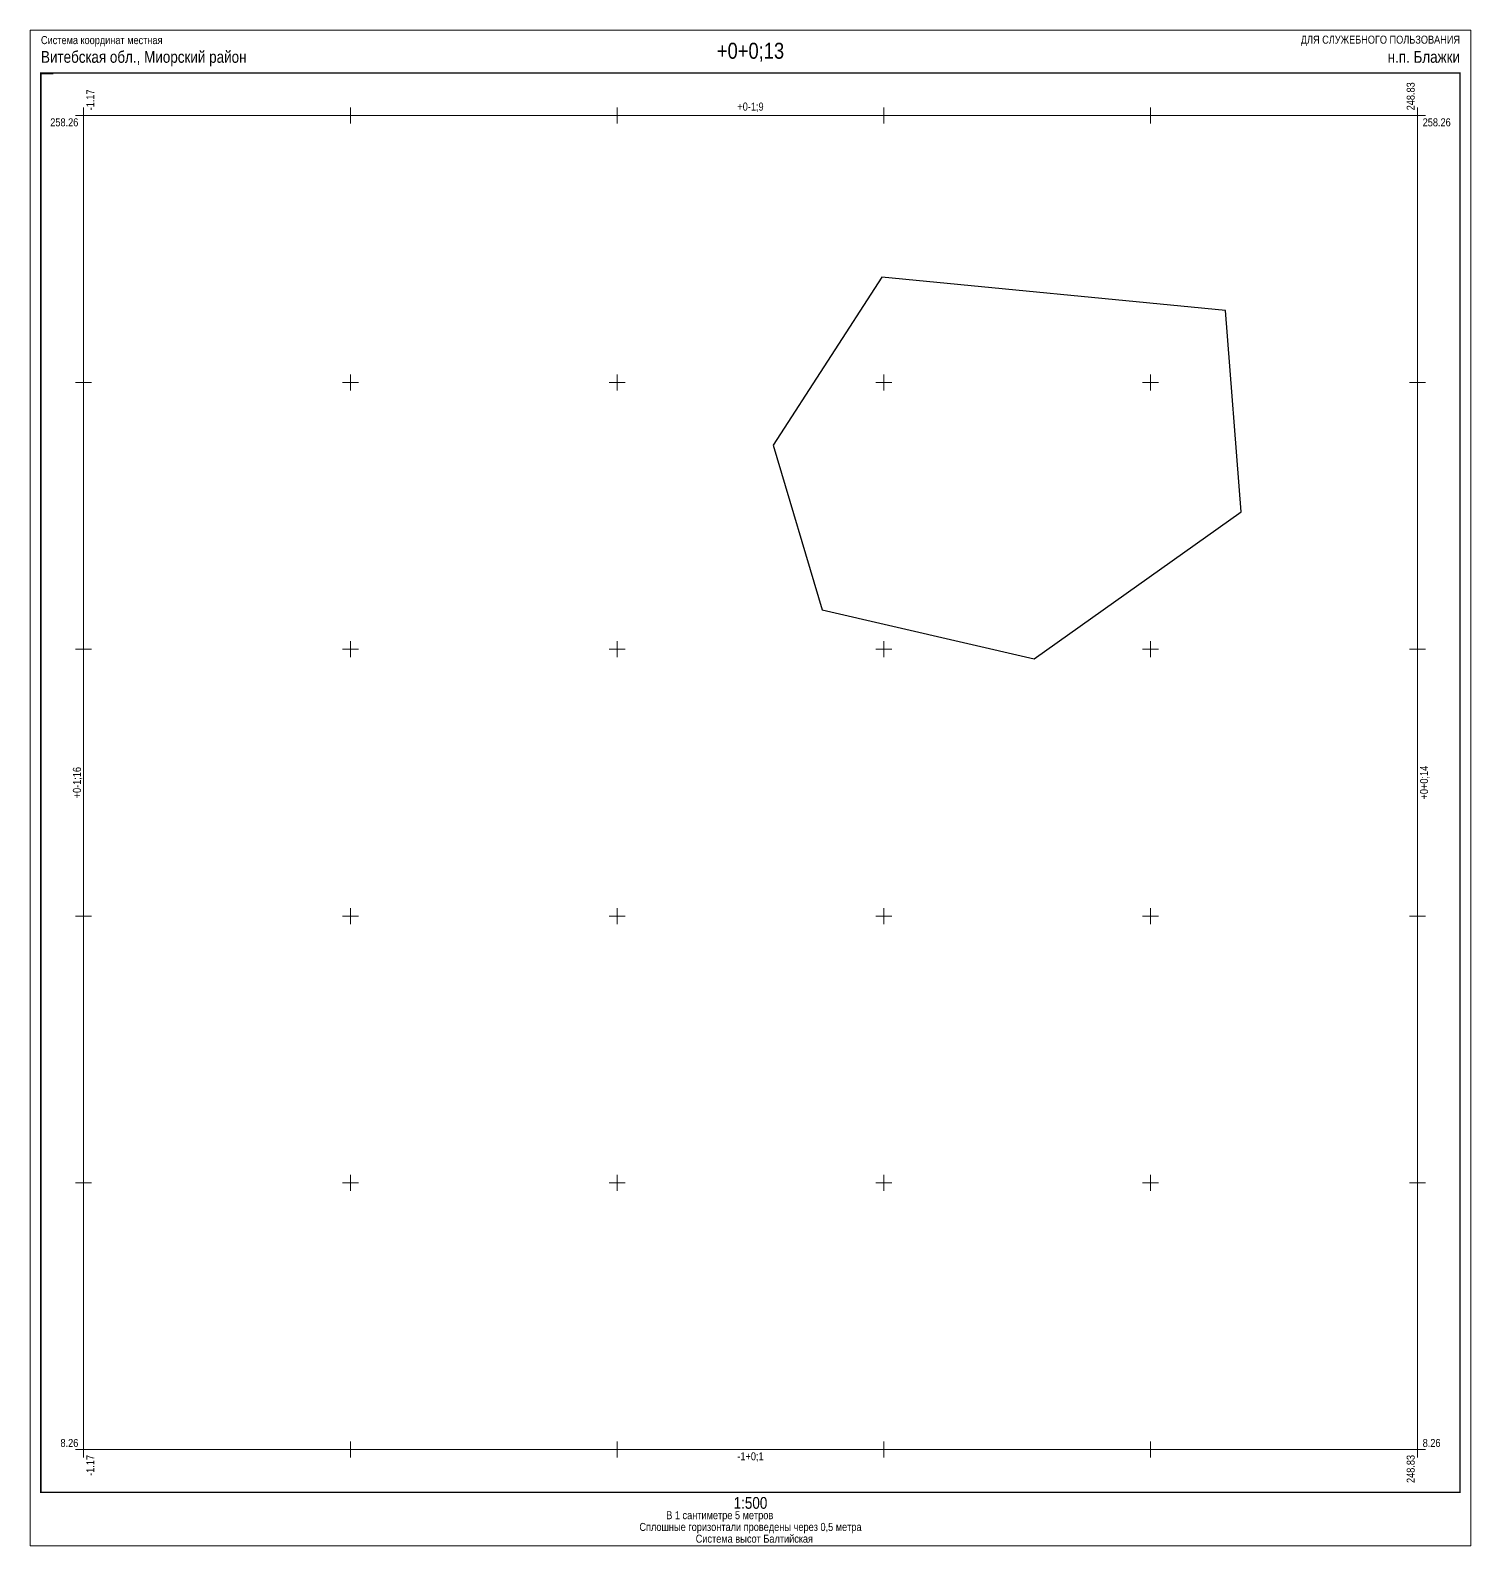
# Model space of a CAD drawing. Header units: metres. Extents: x -393 to 694, y -10 to 691.
# Drawn here: x -11.2 to 258.8, y -9.7 to 274.3 of the extents above; entities that cross this region are included whole.
import ezdxf
from ezdxf.enums import TextEntityAlignment as Align

# ---------------------------------------------------------------- set-up
doc = ezdxf.new("R2010")
doc.units = ezdxf.units.M
for name, color, linetype in [('01 Геодезические пункты', 7, 'Continuous'), ('20 Растр', 7, 'Continuous'), ('21 Формуляр', 7, 'Continuous')]:
    doc.layers.add(name, color=color, linetype=linetype)
doc.layers.add('22 Границы работ', color=2, linetype='Continuous', lineweight=30)
doc.styles.add('СП_Р', font='ARIALN.TTF')

# ---------------------------------------------------------------- blocks, each defined once
blk = doc.blocks.new('СП_1.9')
at = {"color": 3, "lineweight": -2}
for points in [[(-3, 0), (3, 0)], [(0, -3), (0, 3)]]:
    blk.add_lwpolyline(points, dxfattribs=at)
blk = doc.blocks.new('СП_Формуляр')
at = {"layer": '20 Растр', "color": 0, "ltscale": 0.5}
blk.add_lwpolyline([(-7.98, 257.93), (-5.72, 257.93)], dxfattribs=at)
at = {"layer": '21 Формуляр', "color": 0, "linetype": 'Continuous', "lineweight": 20}
for points in [[(260, -18), (-10, -18), (-10, 266), (260, 266)], [(0, 250), (250, 250), (250, 0), (0, 0)]]:
    blk.add_lwpolyline(points, close=True, dxfattribs=at)
at = {"layer": '21 Формуляр', "color": 0, "linetype": 'Continuous', "lineweight": -2, "const_width": 0.3}
blk.add_lwpolyline([(258, 258), (-8, 258), (-8, -8), (258, -8)], close=True, dxfattribs=at)
at = {"layer": '01 Геодезические пункты', "color": 3, "linetype": 'Continuous', "lineweight": 20, "ltscale": 2, "xscale": 0.5, "yscale": 0.5, "zscale": 0.5}
for p in [(0, 250), (50, 250), (100, 250), (150, 250), (200, 250), (250, 250), (0, 200), (50, 200), (100, 200), (150, 200), (200, 200), (250, 200), (0, 150), (50, 150), (100, 150), (150, 150), (200, 150), (250, 150), (0, 100), (50, 100), (100, 100), (150, 100), (200, 100), (250, 100), (0, 50), (50, 50), (100, 50), (150, 50), (200, 50), (250, 50), (0, 0), (50, 0), (100, 0), (150, 0), (200, 0), (250, 0)]:
    blk.add_blockref('СП_1.9', p, dxfattribs=at)
at = {"layer": '21 Формуляр', "color": 0, "linetype": 'Continuous', "style": 'СП_Р'}
for s, insert, char_height, attachment_point in [(' ДЛЯ СЛУЖЕБНОГО ПОЛЬЗОВАНИЯ', (258, 263.06), 1.5, 9), ('1:500', (125, -10), 2.2, 5)]:
    blk.add_mtext(s, dxfattribs=dict(at, insert=insert, char_height=char_height, attachment_point=attachment_point))
at = {"layer": '21 Формуляр', "color": 0, "linetype": 'Continuous', "insert": (125, -14.5), "char_height": 1.5, "attachment_point": 5, "line_spacing_factor": 0.88, "style": 'СП_Р'}
blk.add_mtext('\\pi-11.53005;В 1 сантиметре 5 метров\\P\\pi0;Сплошные горизонтали проведены через 0,5 метра\\P   Система высот Балтийская^I', dxfattribs=at)
at = {"layer": '21 Формуляр', "color": 0, "linetype": 'Continuous', "style": 'СП_Р'}
for tag, p, height in [('СИСТЕМА_КООРДИНАТ', (-8, 263.41), 1.5), ('МЕСТОПОЛОЖЕНИЕ', (-8, 259.91), 2.2)]:
    blk.add_attdef(tag, p, '', height=height, dxfattribs=at)
blk.add_attdef('ПЛАНШЕТ', text='', height=3, dxfattribs=at).set_placement((125, 261.91), align=Align.MIDDLE)
blk.add_attdef('МЕСТО', text='', height=2.2, dxfattribs=at).set_placement((258, 259.91), align=Align.RIGHT)
at = {"layer": '21 Формуляр', "style": 'СП_Р'}
blk.add_attdef('Y2', text='', height=1.5, rotation=90, dxfattribs=at).set_placement((0.5, 251), align=Align.TOP_LEFT)
blk.add_attdef('Y3', (249.5, 251), '', height=1.5, rotation=90, dxfattribs=at)
at = {"layer": '21 Формуляр', "color": 0, "linetype": 'Continuous', "lineweight": -2, "style": 'СП_Р'}
blk.add_attdef('Ном.Верх', text='', height=1.5, dxfattribs=at).set_placement((125, 250.5), align=Align.BOTTOM_CENTER)
at = {"layer": '21 Формуляр', "style": 'СП_Р'}
blk.add_attdef('X2', text='', height=1.5, dxfattribs=at).set_placement((-1, 249.5), align=Align.TOP_RIGHT)
blk.add_attdef('X3', text='', height=1.5, dxfattribs=at).set_placement((251, 249.5), align=Align.TOP_LEFT)
at = {"layer": '21 Формуляр', "color": 0, "linetype": 'Continuous', "lineweight": -2, "style": 'СП_Р'}
blk.add_attdef('Ном.Слева', text='', height=1.5, rotation=90, dxfattribs=at).set_placement((-0.06, 125), align=Align.BOTTOM_CENTER)
blk.add_attdef('Ном.Справа', text='', height=1.5, rotation=90, dxfattribs=at).set_placement((250.5, 125), align=Align.TOP_CENTER)
at = {"layer": '21 Формуляр', "style": 'СП_Р'}
blk.add_attdef('X1', text='', height=1.5, dxfattribs=at).set_placement((-1, 0.5), align=Align.RIGHT)
blk.add_attdef('X4', (251, 0.5), '', height=1.5, dxfattribs=at)
blk.add_attdef('Y1', text='', height=1.5, rotation=90, dxfattribs=at).set_placement((0.5, -1), align=Align.TOP_RIGHT)
at = {"layer": '21 Формуляр', "color": 0, "linetype": 'Continuous', "lineweight": -2, "style": 'СП_Р'}
blk.add_attdef('Ном.Низ', text='', height=1.5, dxfattribs=at).set_placement((125, -0.5), align=Align.TOP_CENTER)
at = {"layer": '21 Формуляр', "style": 'СП_Р'}
blk.add_attdef('Y4', text='', height=1.5, rotation=90, dxfattribs=at).set_placement((249.5, -1), align=Align.RIGHT)

msp = doc.modelspace()

# ---------------------------------------------------------------- linework, layer by layer
at = {"layer": '22 Границы работ', "color": 2, "linetype": 'Continuous', "lineweight": 30, "ltscale": 0.5}
msp.add_lwpolyline([(148.46, 228), (128.09, 196.49), (137.29, 165.64), (177.03, 156.45), (215.79, 184.02), (212.84, 221.77), (148.46, 228)], dxfattribs=at)

# ---------------------------------------------------------------- block references
at = {"layer": '21 Формуляр'}
ref = msp.add_blockref('СП_Формуляр', (-1.17, 8.26), dxfattribs=at)
ref.add_attrib('Ном.Верх', '+0-1;9', dxfattribs={"layer": '0', "color": 0, "linetype": 'Continuous', "lineweight": -2, "height": 1.5, "style": 'СП_Р'}).set_placement((123.83, 258.76), align=Align.BOTTOM_CENTER)
ref.add_attrib('Ном.Низ', '-1+0;1', dxfattribs={"layer": '0', "color": 0, "linetype": 'Continuous', "lineweight": -2, "height": 1.5, "style": 'СП_Р'}).set_placement((123.83, 7.76), align=Align.TOP_CENTER)
ref.add_attrib('Ном.Справа', '+0+0;14', dxfattribs={"layer": '0', "color": 0, "linetype": 'Continuous', "lineweight": -2, "height": 1.5, "rotation": 90, "style": 'СП_Р'}).set_placement((249.33, 133.26), align=Align.TOP_CENTER)
ref.add_attrib('Ном.Слева', '+0-1;16', dxfattribs={"layer": '0', "color": 0, "linetype": 'Continuous', "lineweight": -2, "height": 1.5, "rotation": 90, "style": 'СП_Р'}).set_placement((-1.23, 133.26), align=Align.BOTTOM_CENTER)
ref.add_attrib('X1', '8.26', dxfattribs={"layer": '0', "height": 1.5, "style": 'СП_Р'}).set_placement((-2.17, 8.76), align=Align.RIGHT)
ref.add_attrib('Y1', '-1.17', dxfattribs={"layer": '0', "height": 1.5, "rotation": 90, "style": 'СП_Р'}).set_placement((-0.67, 7.26), align=Align.TOP_RIGHT)
ref.add_attrib('X2', '258.26', dxfattribs={"layer": '0', "height": 1.5, "style": 'СП_Р'}).set_placement((-2.17, 257.76), align=Align.TOP_RIGHT)
ref.add_attrib('Y2', '-1.17', dxfattribs={"layer": '0', "height": 1.5, "rotation": 90, "style": 'СП_Р'}).set_placement((-0.67, 259.26), align=Align.TOP_LEFT)
ref.add_attrib('X3', '258.26', dxfattribs={"layer": '0', "height": 1.5, "style": 'СП_Р'}).set_placement((249.83, 257.76), align=Align.TOP_LEFT)
ref.add_attrib('Y3', '248.83', (248.33, 259.26), dxfattribs={"layer": '0', "height": 1.5, "rotation": 90, "style": 'СП_Р'})
ref.add_attrib('X4', '8.26', (249.83, 8.76), dxfattribs={"layer": '0', "height": 1.5, "style": 'СП_Р'})
ref.add_attrib('Y4', '248.83', dxfattribs={"layer": '0', "height": 1.5, "rotation": 90, "style": 'СП_Р'}).set_placement((248.33, 7.26), align=Align.RIGHT)
ref.add_attrib('МЕСТОПОЛОЖЕНИЕ', 'Витебская обл., Миорский район', (-9.17, 268.17), dxfattribs={"layer": '0', "color": 0, "linetype": 'Continuous', "height": 2.2, "style": 'СП_Р'})
ref.add_attrib('СИСТЕМА_КООРДИНАТ', 'Система координат местная', (-9.17, 271.67), dxfattribs={"layer": '0', "color": 0, "linetype": 'Continuous', "height": 1.5, "style": 'СП_Р'})
ref.add_attrib('ПЛАНШЕТ', '+0+0;13', dxfattribs={"layer": '0', "color": 0, "linetype": 'Continuous', "height": 3, "style": 'СП_Р'}).set_placement((123.83, 270.17), align=Align.MIDDLE)
ref.add_attrib('МЕСТО', 'н.п. Блажки', dxfattribs={"layer": '0', "color": 0, "linetype": 'Continuous', "height": 2.2, "style": 'СП_Р'}).set_placement((256.83, 268.17), align=Align.RIGHT)

doc.saveas('drawing.dxf')
